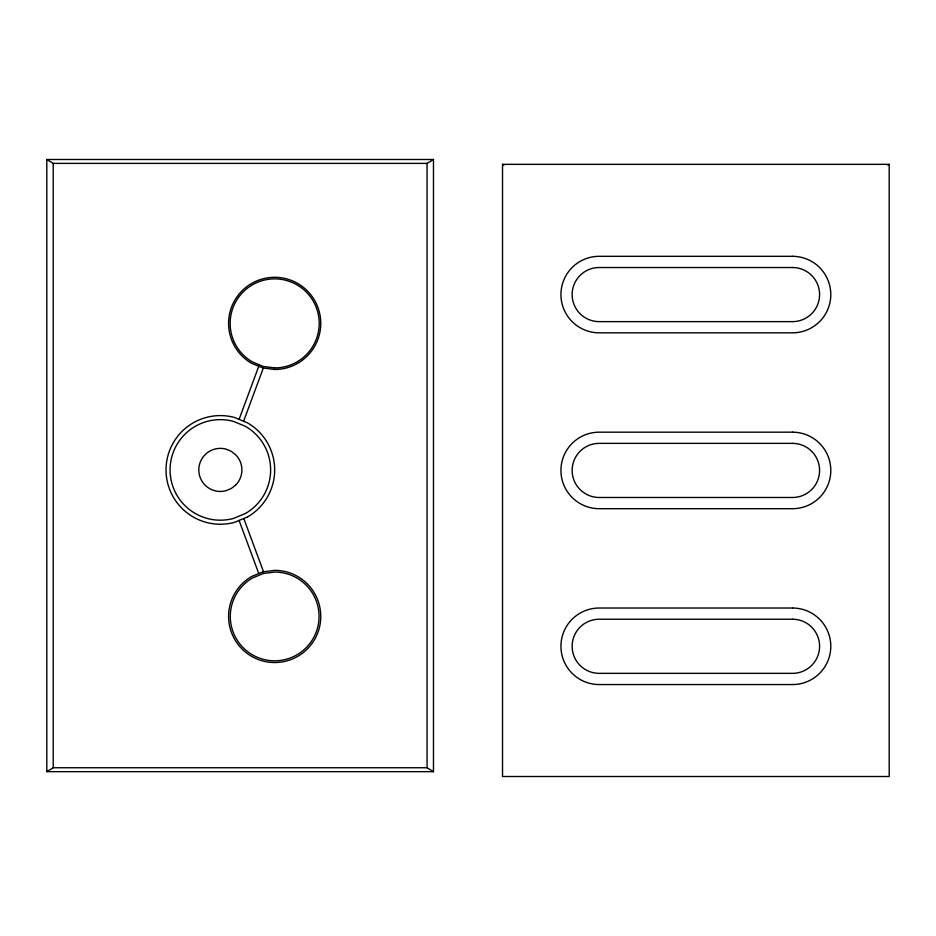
<?xml version="1.0" encoding="UTF-8"?>
<svg xmlns="http://www.w3.org/2000/svg" width="936" height="936" viewBox="0 0 936 936"><rect width="100%" height="100%" fill="white"/><g stroke="black" fill="none" stroke-linecap="round" stroke-linejoin="round"><path stroke-width="1.4" d="M239.089 419.375L258.769 366.28M243.594 421.247L263.344 368M46.8 159.483L53.223 163.391L427.05 163.391L433.473 159.483L433.473 771.662L46.8 771.662L46.8 159.483L433.473 159.483M887.878 165.145L889.2 164.338L889.2 776.517L502.527 776.517L502.527 164.338L889.2 164.338M46.8 771.662L53.223 767.742L427.05 767.742L433.473 771.662M502.527 164.338L503.849 165.145M243.781 518.509L263.542 571.802M239.089 520.451L258.769 573.546M427.05 163.391L427.05 767.742M53.223 163.391L53.223 767.742M235.591 485.164L231.133 488.58L225.927 490.733A21.563 21.563 0 0 1 198.795 469.919A21.563 21.563 0 0 1 225.927 449.093L231.133 451.246L235.591 454.674A21.563 21.563 0 0 1 235.591 485.164M245.489 513.454L233.356 518.474A50.275 50.275 0 0 1 170.071 469.919A50.275 50.275 0 0 1 233.356 421.352L245.489 426.371A50.275 50.275 0 0 1 245.489 513.454M247.513 516.965L234.409 522.382A54.323 54.323 0 0 1 166.023 469.919A54.323 54.323 0 0 1 234.409 417.444L247.513 422.873A54.323 54.323 0 0 1 247.513 516.965M262.747 571.908L251.62 576.517A46.098 46.098 0 0 0 245.045 651.748A46.098 46.098 0 0 0 317.994 632.198A46.098 46.098 0 0 0 274.669 570.34L262.747 571.908M263.18 573.557L252.486 577.992A44.39 44.39 0 0 0 246.145 650.438A44.39 44.39 0 0 0 316.38 631.613A44.39 44.39 0 0 0 274.669 572.048L263.18 573.557M792.535 256.312L599.192 256.312A38.259 38.259 0 0 0 560.933 294.571A38.259 38.259 0 0 0 599.192 332.83L792.535 332.83A38.259 38.259 0 0 0 830.794 294.571A38.259 38.259 0 0 0 792.535 256.312M792.535 267.52L599.192 267.52A27.05 27.05 0 0 0 572.142 294.571A27.05 27.05 0 0 0 599.192 321.633L792.535 321.633A27.05 27.05 0 0 0 819.585 294.571A27.05 27.05 0 0 0 792.535 267.52M792.535 432.175L599.192 432.175A38.259 38.259 0 0 0 560.933 470.434A38.259 38.259 0 0 0 599.192 508.693L792.535 508.693A38.259 38.259 0 0 0 830.794 470.434A38.259 38.259 0 0 0 792.535 432.175M792.535 443.371L599.192 443.371A27.05 27.05 0 0 0 572.142 470.434A27.05 27.05 0 0 0 599.192 497.484L792.535 497.484A27.05 27.05 0 0 0 819.585 470.434A27.05 27.05 0 0 0 792.535 443.371M792.535 608.026L599.192 608.026A38.259 38.259 0 0 0 560.933 646.296A38.259 38.259 0 0 0 599.192 684.555L792.535 684.555A38.259 38.259 0 0 0 830.794 646.296A38.259 38.259 0 0 0 792.535 608.026M792.535 619.234L599.192 619.234A27.05 27.05 0 0 0 572.142 646.296A27.05 27.05 0 0 0 599.192 673.347L792.535 673.347A27.05 27.05 0 0 0 819.585 646.296A27.05 27.05 0 0 0 792.535 619.234M274.669 367.918L263.145 366.397L252.404 361.951A44.53 44.53 0 0 1 246.051 289.282A44.53 44.53 0 0 1 316.52 308.166A44.53 44.53 0 0 1 274.669 367.918M274.669 369.486L262.747 367.918L251.62 363.32A46.098 46.098 0 0 1 245.045 288.077A46.098 46.098 0 0 1 317.994 307.628A46.098 46.098 0 0 1 274.669 369.486"/></g></svg>
